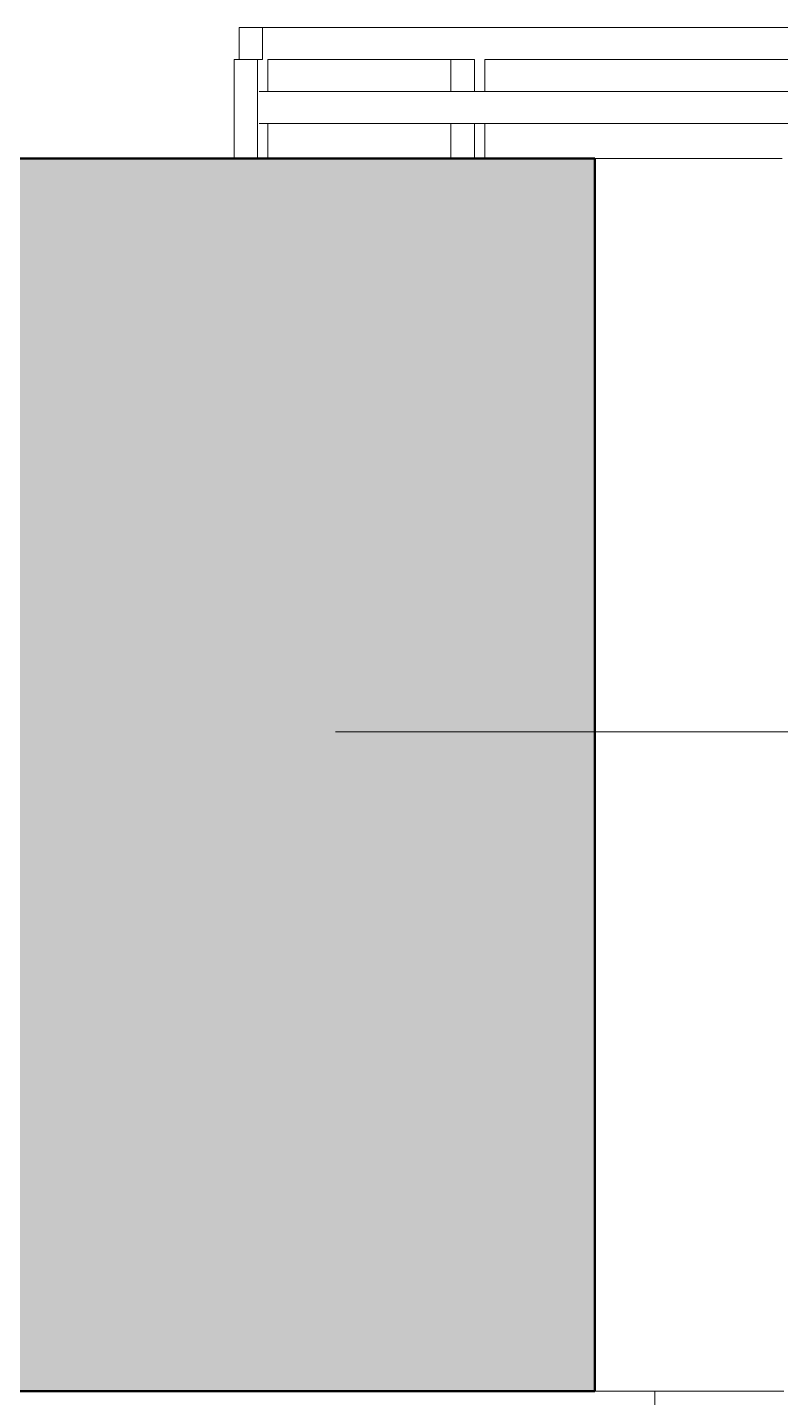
# Model space of a CAD drawing. Header units: millimetres. Extents: x -46169 to 174149, y -86316 to 18123.
# Drawn here: x 107769 to 108944, y -69298 to -67158 of the extents above; entities that cross this region are included whole.
import ezdxf

# ---------------------------------------------------------------- set-up
doc = ezdxf.new("R2010")
doc.units = ezdxf.units.MM
doc.header["$MEASUREMENT"] = 0
doc.linetypes.add('Dashed', pattern=[2822.222233, 1411.111116, -1411.111116])
doc.linetypes.add('Wipeout_Contour', pattern=[1000, 0, -1000])
for name, color, linetype, lineweight, true_color in [('A04_A04_1_A-35-M_FFE_Sanitary_Pen_No__105', 7, 'Continuous', 15, 0xa6a6a6), ('A04_A04_1_New_A-25-M_Wall_Ext_Pen_No__107', 7, 'Continuous', 15, 0xa6a6a6), ('A04_A04_1_New_A-25-M_Wall_Ext_Pen_No__27', 7, 'Continuous', 50, 0x2a2a2a), ('A04_A04_1_New_A-25-M_Wall_Ext_Pen_No__64', 7, 'Continuous', 20, 0x606060)]:
    doc.layers.add(name, color=color, linetype=linetype, lineweight=lineweight, true_color=true_color)
doc.layers.add('A04_A04_1_New_A-25-M_Wall_Ext', color=7, linetype='Continuous')
doc.layers.add('A04_A04_1_New_A-25-M_Wall_Ext_Pen_No__87', color=8, linetype='Continuous', lineweight=20)

msp = doc.modelspace()

# ---------------------------------------------------------------- wipeouts: each hides what was drawn before it
at = {"color": 254, "linetype": 'Wipeout_Contour', "lineweight": 0, "ltscale": 509163.078573}
msp.add_wipeout([(108099.2, -67207.9), (108135.8, -67207.9), (108135.8, -67157.9), (108099.2, -67157.9)], dxfattribs=at).dxf.layer = 'A04_A04_1_New_A-25-M_Wall_Ext'
at = {"color": 254, "linetype": 'Wipeout_Contour', "lineweight": 0, "ltscale": 511408.769356}
msp.add_wipeout([(108474.4, -67207.9), (109081.2, -67207.9), (109081.2, -67157.9), (108474.4, -67157.9)], dxfattribs=at).dxf.layer = 'A04_A04_1_New_A-25-M_Wall_Ext'
at = {"color": 254, "linetype": 'Wipeout_Contour', "lineweight": 0, "ltscale": 514205.260812}
msp.add_wipeout([(108944.2, -67362.9), (108830.1, -67362.9), (108830.1, -69287.9), (108944.2, -69287.9)], dxfattribs=at).dxf.layer = 'A04_A04_1_New_A-25-M_Wall_Ext'

# ---------------------------------------------------------------- next in the draw order: linework, layer by layer
at = {"layer": 'A04_A04_1_New_A-25-M_Wall_Ext_Pen_No__87', "linetype": 'Continuous'}
msp.add_line((108946.8, -67362.9), (108944.2, -67362.9), dxfattribs=at)

# ---------------------------------------------------------------- next in the draw order: wipeouts: each hides what was drawn before it
at = {"color": 254, "linetype": 'Wipeout_Contour', "lineweight": 0, "ltscale": 510481.487202}
msp.add_wipeout([(108482.4, -67207.9), (108466.4, -67207.9), (108466.4, -67257.9), (108482.4, -67257.9)], dxfattribs=at).dxf.layer = 'A04_A04_1_New_A-25-M_Wall_Ext'
at = {"color": 254, "linetype": 'Wipeout_Contour', "lineweight": 0, "ltscale": 513713.991557}
msp.add_wipeout([(108654.1, -67362.9), (108654.1, -69287.9), (108830.1, -69287.9), (108830.1, -67362.9)], dxfattribs=at).dxf.layer = 'A04_A04_1_New_A-25-M_Wall_Ext'

# ---------------------------------------------------------------- next in the draw order: hatches: boundary and pattern name
at = {"layer": 'A04_A04_1_New_A-25-M_Wall_Ext_Pen_No__107', "linetype": 'Continuous', "lineweight": 0, "true_color": 0x535353}
msp.add_hatch(color=251, dxfattribs=at).paths.add_polyline_path([(108654.1, -69287.9), (108654.1, -67362.9), (108367, -67362.9), (106843.2, -67362.9), (106721.2, -67362.9), (106721.2, -69287.9), (106843.2, -69287.9), (108367, -69287.9)])

# ---------------------------------------------------------------- next in the draw order: linework, layer by layer
at = {"layer": 'A04_A04_1_A-35-M_FFE_Sanitary_Pen_No__105', "linetype": 'Dashed'}
msp.add_line((105427.1, -68257.9), (131120.2, -68257.9), dxfattribs=at)
at = {"layer": 'A04_A04_1_New_A-25-M_Wall_Ext_Pen_No__87', "linetype": 'Continuous'}
for p, q in [((108830.1, -67362.9), (108654.1, -67362.9)), ((108944.2, -67362.9), (108830.1, -67362.9))]:
    msp.add_line(p, q, dxfattribs=at)

# ---------------------------------------------------------------- next in the draw order: wipeouts: each hides what was drawn before it
at = {"color": 254, "linetype": 'Wipeout_Contour', "lineweight": 0, "ltscale": 510391.898848}
msp.add_wipeout([(108466.4, -67207.9), (108429.7, -67207.9), (108429.7, -67257.9), (108466.4, -67257.9)], dxfattribs=at).dxf.layer = 'A04_A04_1_New_A-25-M_Wall_Ext'
at = {"color": 254, "linetype": 'Wipeout_Contour', "lineweight": 0, "ltscale": 519393.446536}
msp.add_wipeout([(108747.9, -72288.9), (108949.3, -72288.9), (108949.3, -69287.9), (108747.9, -69287.9)], dxfattribs=at).dxf.layer = 'A04_A04_1_New_A-25-M_Wall_Ext'

# ---------------------------------------------------------------- next in the draw order: wipeouts: each hides what was drawn before it
at = {"color": 254, "linetype": 'Wipeout_Contour', "lineweight": 0, "ltscale": 509800.726619}
msp.add_wipeout([(108474.4, -67157.9), (108135.8, -67157.9), (108135.8, -67207.9), (108474.4, -67207.9)], dxfattribs=at).dxf.layer = 'A04_A04_1_New_A-25-M_Wall_Ext'
at = {"color": 254, "linetype": 'Wipeout_Contour', "lineweight": 0, "ltscale": 510697.603657}
msp.add_wipeout([(108466.4, -67362.9), (108482.4, -67362.9), (108482.4, -67307.9), (108466.4, -67307.9)], dxfattribs=at).dxf.layer = 'A04_A04_1_New_A-25-M_Wall_Ext'
at = {"color": 254, "linetype": 'Wipeout_Contour', "lineweight": 0, "ltscale": 5042646.5782331}
msp.add_wipeout([(108747.9, -69287.9), (107110.2, -69287.9), (107110.2, -84457.9), (107930.8, -84457.9), (107930.8, -84407.9), (107945.6, -84407.9), (107945.6, -82682.9), (107930.8, -82682.9), (107930.8, -82632.9), (107945.6, -82632.9), (107945.6, -80882.9), (107930.8, -80882.9), (107930.8, -80832.9), (107945.6, -80832.9), (107945.6, -79082.9), (107930.8, -79082.9), (107930.8, -79032.9), (107945.6, -79032.9), (107945.6, -77282.9), (107930.8, -77282.9), (107930.8, -77232.9), (107945.6, -77232.9), (107945.6, -75482.9), (107930.8, -75482.9), (107930.8, -75432.9), (107945.6, -75432.9), (107945.6, -73682.9), (107930.8, -73682.9), (107930.8, -73632.9), (107945.6, -73632.9), (107945.6, -71907.9), (107930.8, -71907.9), (107930.8, -71857.9), (108268.4, -71857.9), (108268.4, -71907.9), (108284.9, -71907.9), (108284.9, -72288.9), (108747.9, -72288.9)], dxfattribs=at).dxf.layer = 'A04_A04_1_New_A-25-M_Wall_Ext'

# ---------------------------------------------------------------- next in the draw order: linework, layer by layer
at = {"layer": 'A04_A04_1_New_A-25-M_Wall_Ext_Pen_No__27', "linetype": 'Continuous'}
msp.add_line((108654.1, -67362.9), (108654.1, -69287.9), dxfattribs=at)
at = {"layer": 'A04_A04_1_New_A-25-M_Wall_Ext_Pen_No__27', "linetype": 'Continuous', "flags": 128}
msp.add_lwpolyline([(108654.1, -69287.9), (108367, -69287.9), (106843.2, -69287.9), (106721.2, -69287.9)], dxfattribs=at)
at = {"layer": 'A04_A04_1_New_A-25-M_Wall_Ext_Pen_No__64', "linetype": 'Continuous'}
for p, q in [((108099.2, -67157.9), (108135.8, -67157.9)), ((108135.8, -67157.9), (108474.4, -67157.9)), ((108474.4, -67157.9), (109081.2, -67157.9)), ((108482.4, -67207.9), (109073.2, -67207.9))]:
    msp.add_line(p, q, dxfattribs=at)
at = {"layer": 'A04_A04_1_New_A-25-M_Wall_Ext_Pen_No__87', "linetype": 'Continuous'}
for p, q in [((108747.7, -69287.9), (108654.1, -69287.9)), ((108747.9, -69287.9), (108747.7, -69287.9)), ((108747.9, -69287.9), (108949.3, -69287.9)), ((108747.9, -72288.9), (108747.9, -69287.9))]:
    msp.add_line(p, q, dxfattribs=at)

# ---------------------------------------------------------------- next in the draw order: wipeouts: each hides what was drawn before it
at = {"color": 254, "linetype": 'Wipeout_Contour', "lineweight": 0, "ltscale": 1018882.725718672}
msp.add_wipeout([(108127.8, -67362.9), (108143.9, -67362.9), (108143.9, -67307.9), (108130.6, -67307.9), (108130.6, -67257.9), (108143.9, -67257.9), (108143.9, -67207.9), (108127.8, -67207.9)], dxfattribs=at).dxf.layer = 'A04_A04_1_New_A-25-M_Wall_Ext'
at = {"color": 254, "linetype": 'Wipeout_Contour', "lineweight": 0, "ltscale": 510608.053225}
msp.add_wipeout([(108429.7, -67362.9), (108466.4, -67362.9), (108466.4, -67307.9), (108429.7, -67307.9)], dxfattribs=at).dxf.layer = 'A04_A04_1_New_A-25-M_Wall_Ext'

# ---------------------------------------------------------------- next in the draw order: linework, layer by layer
at = {"layer": 'A04_A04_1_New_A-25-M_Wall_Ext_Pen_No__64', "linetype": 'Continuous'}
msp.add_line((108143.9, -67207.9), (108466.4, -67207.9), dxfattribs=at)

# ---------------------------------------------------------------- next in the draw order: wipeouts: each hides what was drawn before it
at = {"color": 254, "linetype": 'Wipeout_Contour', "lineweight": 0, "ltscale": 509352.35715}
msp.add_wipeout([(108091.2, -67362.9), (108127.8, -67362.9), (108127.8, -67207.9), (108091.2, -67207.9)], dxfattribs=at).dxf.layer = 'A04_A04_1_New_A-25-M_Wall_Ext'

# ---------------------------------------------------------------- next in the draw order: linework, layer by layer
at = {"layer": 'A04_A04_1_New_A-25-M_Wall_Ext_Pen_No__27', "linetype": 'Continuous', "flags": 128}
msp.add_lwpolyline([(108654.1, -67362.9), (108367, -67362.9), (106843.2, -67362.9), (106721.2, -67362.9)], dxfattribs=at)
at = {"layer": 'A04_A04_1_New_A-25-M_Wall_Ext_Pen_No__64', "linetype": 'Continuous'}
for p, q in [((108099.2, -67207.9), (108099.2, -67157.9)), ((108135.8, -67207.9), (108135.8, -67157.9)), ((108091.2, -67207.9), (108127.8, -67207.9)), ((108091.2, -67362.9), (108091.2, -67207.9)), ((108127.8, -67207.9), (108135.8, -67207.9))]:
    msp.add_line(p, q, dxfattribs=at)

# ---------------------------------------------------------------- next in the draw order: wipeouts: each hides what was drawn before it
at = {"color": 254, "linetype": 'Wipeout_Contour', "lineweight": 0, "ltscale": 511965.325296}
msp.add_wipeout([(108130.6, -67307.9), (109627.4, -67307.9), (109627.4, -67257.9), (108130.6, -67257.9)], dxfattribs=at).dxf.layer = 'A04_A04_1_New_A-25-M_Wall_Ext'

# ---------------------------------------------------------------- next in the draw order: linework, layer by layer
at = {"layer": 'A04_A04_1_New_A-25-M_Wall_Ext_Pen_No__64', "linetype": 'Continuous'}
for p, q in [((108127.8, -67362.9), (108127.8, -67207.9)), ((108143.9, -67257.9), (108143.9, -67207.9)), ((108429.7, -67257.9), (108429.7, -67207.9)), ((108466.4, -67257.9), (108466.4, -67207.9)), ((108482.4, -67257.9), (108482.4, -67207.9)), ((108130.5, -67257.9), (109627.4, -67257.9)), ((108130.5, -67307.9), (109607.4, -67307.9)), ((108143.9, -67362.9), (108143.9, -67307.9)), ((108429.7, -67362.9), (108429.7, -67307.9)), ((108466.4, -67362.9), (108466.4, -67307.9)), ((108482.4, -67362.9), (108482.4, -67307.9))]:
    msp.add_line(p, q, dxfattribs=at)

doc.saveas('drawing.dxf')
